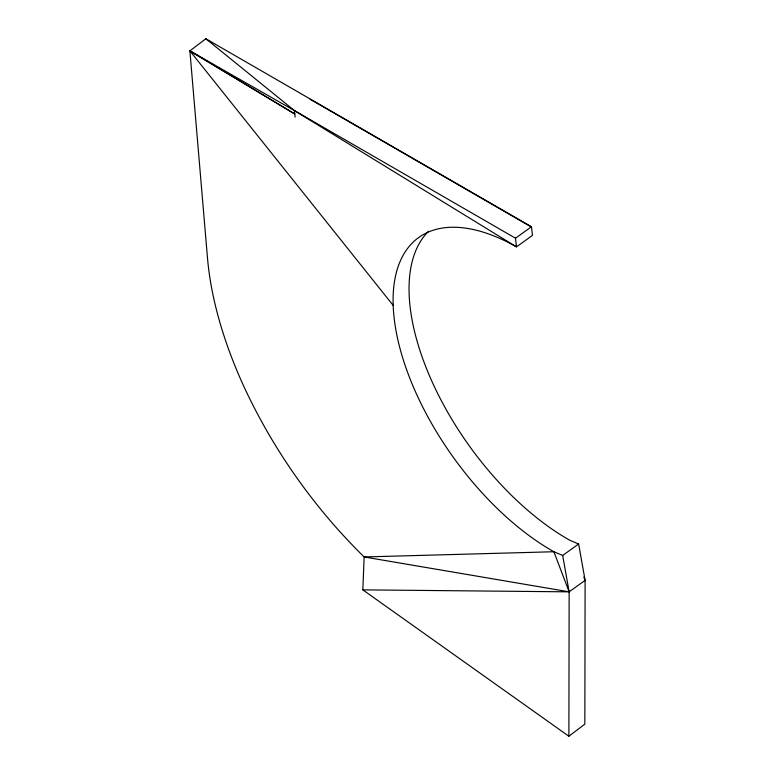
<?xml version="1.0" encoding="UTF-8"?>
<svg xmlns="http://www.w3.org/2000/svg" width="775" height="775" viewBox="0 0 775 775"><rect width="100%" height="100%" fill="white"/><g stroke="black" fill="none" stroke-linecap="round" stroke-linejoin="round"><path stroke-width="1.16" d="M362.826 589.862L569.15 591.838L364.143 556.954L362.826 589.862L568.879 736.25L569.15 591.838L562.669 555.452L553.883 551.742L364.143 556.954C314.069 507.761 273.003 449.481 243.534 385.766A300.235 156.424 55.6 0 1 207.506 258.143L189.885 50.879L205.85 38.75L531.466 226.746L532.444 235.416L516.479 246.876A198.991 100.159 54.3 0 0 394.33 319.697A198.991 100.159 54.3 0 0 553.883 551.742L569.15 591.838L585.115 580.378L578.634 543.992L569.848 540.282A198.991 100.159 54.3 0 1 432.799 383.286A198.991 100.159 54.3 0 1 428.594 231.202M568.879 736.25L584.844 724.121L585.115 580.378L583.837 577.036M393.187 305.408L189.885 50.879L294.403 110.554L516.479 246.876L515.511 238.206L531.466 226.746M562.669 555.452L578.634 543.992M310.116 99.268L531.214 226.93M205.85 38.75L294.403 110.554L515.511 238.206M294.762 113.983L189.885 50.879L294.762 113.983L295.139 117.112M294.403 110.554L294.742 113.77"/></g></svg>
